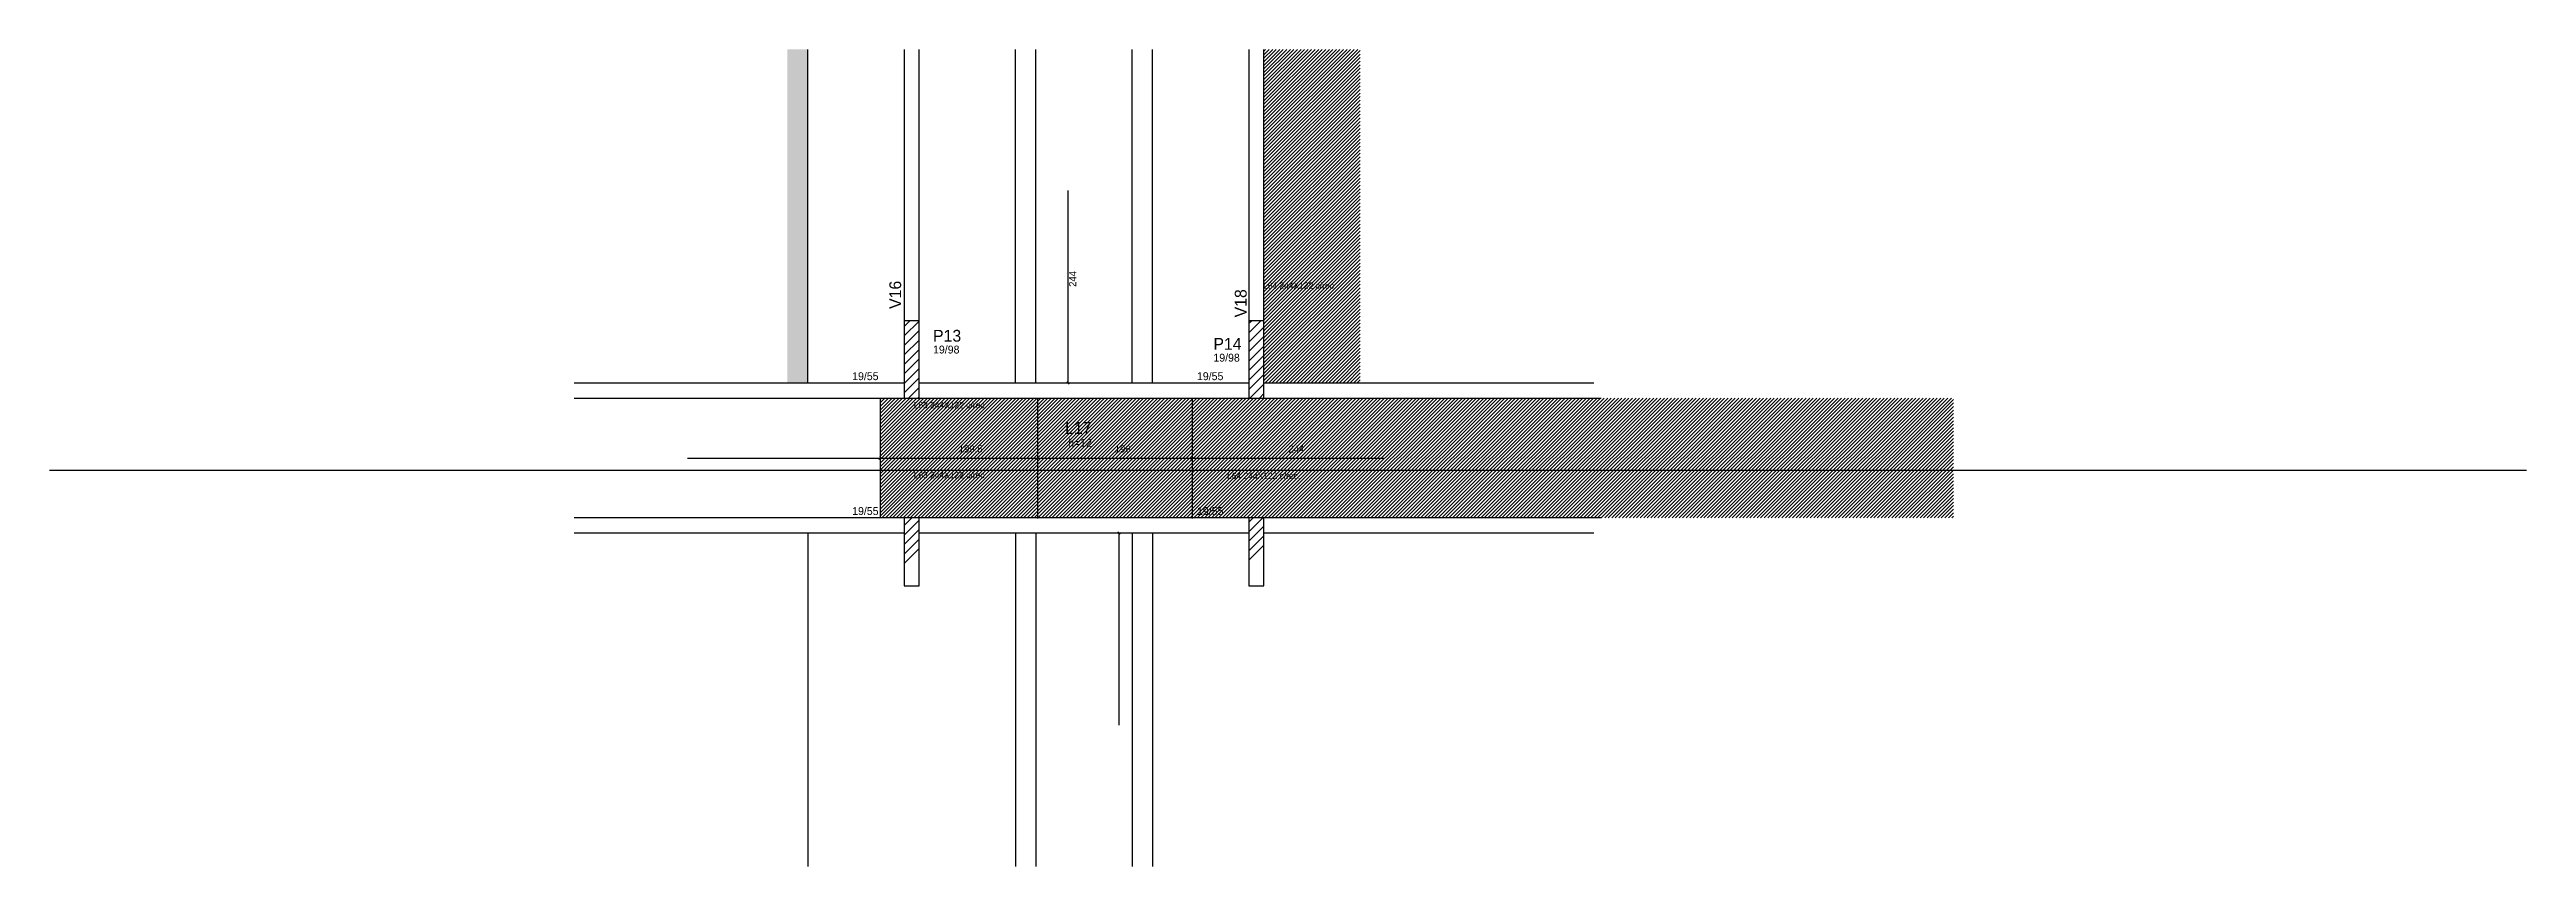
# Model space of a CAD drawing. Header units: metres. Extents: x 3844 to 6983, y 1686 to 2722.
import ezdxf

# ---------------------------------------------------------------- set-up
doc = ezdxf.new("R2010")
doc.units = ezdxf.units.M
for name, color, linetype in [('3', 7, 'Continuous'), ('4', 7, 'Continuous'), ('7', 7, 'Continuous'), ('9', 7, 'Continuous'), ('AUX00', 7, 'Continuous'), ('Hachura', 7, 'Continuous'), ('Painéis', 7, 'Continuous'), ('REAPROVEITAMENTO', 7, 'Continuous')]:
    doc.layers.add(name, color=color, linetype=linetype)

msp = doc.modelspace()

# ---------------------------------------------------------------- hatches: boundary and pattern name
at = {"layer": '9'}
h = msp.add_hatch(color=7, dxfattribs=at)
h.dxf.hatch_style = 1
h.paths.add_polyline_path([(5382.5, 2299), (5382.5, 2499), (5382.5, 2299), (5382.5, 2299)])
at = {"layer": 'Hachura'}
h = msp.add_hatch(color=7, dxfattribs=at)
h.dxf.hatch_style = 1
h.paths.add_polyline_path([(4778.5, 2299), (4804.5, 2299), (4804.5, 2722), (4778.5, 2722), (4778.5, 2299)])
at = {"layer": 'REAPROVEITAMENTO'}
h = msp.add_hatch(dxfattribs=at)
h.set_pattern_fill('ANSI31')
h.paths.add_polyline_path([(5382.5, 2299), (5504.5, 2299), (5504.5, 2722), (5382.5, 2722), (5382.5, 2299)])
h = msp.add_hatch(dxfattribs=at)
h.set_pattern_fill('ANSI31')
h.paths.add_polyline_path([(4896, 2280), (4896, 2128), (6256.5, 2128), (6256.5, 2280), (4896, 2280)])

# ---------------------------------------------------------------- linework, layer by layer
at = {"color": 4, "lineweight": 25}
for p, q in [((4896, 2203.4), (4652, 2203.4)), ((4896, 2205.8), (4896, 2206.4)), ((5095.5, 2203.4), (4896, 2203.4))]:
    msp.add_line(p, q, dxfattribs=at)
at = {"color": 0, "lineweight": 25}
for p, q in [((4897.5, 2204.9), (4894.5, 2201.9)), ((4894.5, 2201.9), (4897.5, 2204.9)), ((5094, 2201.9), (5097, 2204.9))]:
    msp.add_line(p, q, dxfattribs=at)
at = {"layer": '3', "color": 3, "lineweight": 25}
for p, q in [((4926.5, 2370.7), (4933.8, 2378)), ((4926.5, 2358.7), (4945.5, 2377.7)), ((4926.5, 2346.6), (4945.5, 2365.6)), ((5363.5, 2362.9), (5378.6, 2378)), ((5363.5, 2374.9), (5366.6, 2378)), ((5363.5, 2350.9), (5382.5, 2369.9)), ((5363.5, 2338.9), (5382.5, 2357.9)), ((4926.5, 2334.6), (4945.5, 2353.6)), ((4926.5, 2322.6), (4945.5, 2341.6)), ((4926.5, 2310.6), (4945.5, 2329.6)), ((5363.5, 2326.8), (5382.5, 2345.8)), ((5363.5, 2314.8), (5382.5, 2333.8)), ((4926.5, 2298.5), (4945.5, 2317.5)), ((4926.5, 2286.5), (4945.5, 2305.5)), ((4932, 2280), (4945.5, 2293.5)), ((5363.5, 2302.8), (5382.5, 2321.8)), ((5363.5, 2290.8), (5382.5, 2309.8)), ((5364.8, 2280), (5382.5, 2297.8)), ((4944, 2280), (4945.5, 2281.5)), ((5376.8, 2280), (5382.5, 2285.7)), ((4926.5, 2118.2), (4936.3, 2128)), ((4926.5, 2106.2), (4945.5, 2125.2)), ((4926.5, 2094.2), (4945.5, 2113.2)), ((5363.5, 2110.5), (5381.1, 2128)), ((5363.5, 2122.5), (5369, 2128)), ((5363.5, 2098.4), (5382.5, 2117.4)), ((5363.5, 2086.4), (5382.5, 2105.4)), ((4926.5, 2082.2), (4945.5, 2101.2)), ((4926.5, 2070.2), (4945.5, 2089.2)), ((5363.5, 2074.4), (5382.5, 2093.4))]:
    msp.add_line(p, q, dxfattribs=at)
for points in [[(4926.5, 2722), (4926.5, 2378)], [(4945.5, 2378), (4945.5, 2722)], [(5363.5, 2722), (5363.5, 2378)], [(5382.5, 2378), (5382.5, 2722)], [(4926.5, 2299), (4508.5, 2299)], [(5363.5, 2299), (4945.5, 2299)], [(5800.5, 2299), (5382.5, 2299)], [(4508.5, 2280), (4926.5, 2280)], [(4945.5, 2280), (5363.5, 2280)], [(5382.5, 2280), (5810, 2280)], [(4926.5, 2128), (4508.5, 2128)], [(4508.5, 2109), (4926.5, 2109)], [(5363.5, 2128), (4945.5, 2128)], [(4945.5, 2109), (5363.5, 2109)], [(5810, 2128), (5382.5, 2128)], [(5382.5, 2109), (5800.5, 2109)]]:
    msp.add_lwpolyline(points, dxfattribs=at)
at = {"layer": '7', "color": 7, "lineweight": 25}
for points in [[(4926.5, 2280), (4945.5, 2280), (4945.5, 2378), (4926.5, 2378), (4926.5, 2280)], [(5363.5, 2280), (5382.5, 2280), (5382.5, 2378), (5363.5, 2378), (5363.5, 2280)], [(4926.5, 2042), (4945.5, 2042), (4945.5, 2128), (4926.5, 2128), (4926.5, 2042)], [(5363.5, 2042), (5382.5, 2042), (5382.5, 2128), (5363.5, 2128), (5363.5, 2042)]]:
    msp.add_lwpolyline(points, dxfattribs=at)
at = {"layer": 'Painéis', "color": 200, "lineweight": 25}
for p, q in [((4804.5, 2299), (4804.5, 2722)), ((5067.5, 2299), (5067.5, 2722)), ((5093.5, 2299), (5093.5, 2722)), ((5215.5, 2299), (5215.5, 2722)), ((5241.5, 2299), (5241.5, 2722)), ((4896, 2280), (4896, 2128)), ((5095.5, 2280), (5095.5, 2127.1)), ((5291.5, 2280), (5291.5, 2127.1)), ((3843.5, 2188.5), (6982.5, 2188.5)), ((4804.5, 2109), (4804.5, 1686)), ((5067.5, 2109), (5067.5, 1686)), ((5093.5, 2109), (5093.5, 1686)), ((5215.5, 2109), (5215.5, 1686)), ((5241.5, 2109), (5241.5, 1686))]:
    msp.add_line(p, q, dxfattribs=at)
at = {"layer": 'Painéis', "color": 4, "lineweight": 25}
for p, q in [((5134.2, 2543), (5134.2, 2299)), ((5291.5, 2203.4), (5095.5, 2203.4)), ((5535.5, 2203.4), (5291.5, 2203.4)), ((5198.8, 2109), (5198.8, 1865))]:
    msp.add_line(p, q, dxfattribs=at)
at = {"layer": 'Painéis', "color": 0, "lineweight": 25}
for p, q in [((5132.7, 2300.5), (5135.7, 2297.5)), ((5097, 2204.9), (5094, 2201.9)), ((5293, 2204.9), (5290, 2201.9)), ((5290, 2201.9), (5293, 2204.9)), ((5200.3, 2107.5), (5197.3, 2110.5))]:
    msp.add_line(p, q, dxfattribs=at)

# ---------------------------------------------------------------- texts
at = {"color": 240, "lineweight": 25}
msp.add_text('199.5', height=9, dxfattribs=at).set_placement((4995.8, 2211))
at = {"layer": '3', "color": 3, "lineweight": 25}
for s, p in [('19/98', (4963.2, 2336.5)), ('19/98', (5318.5, 2326.2)), ('19/55', (4860.7, 2302.7)), ('19/55', (5297.7, 2302.7)), ('h=12', (5134.4, 2218.2)), ('19/55', (4860.7, 2131.7)), ('19/55', (5297.7, 2131.7))]:
    msp.add_text(s, height=10, dxfattribs=at).set_placement(p)
at = {"layer": '4', "color": 4, "lineweight": 25}
for s, p in [('V16', (4922.8, 2393)), ('V18', (5360.6, 2382.3))]:
    msp.add_text(s, height=15, rotation=90, dxfattribs=at).set_placement(p)
for s, p in [('P13', (4963.2, 2351.5)), ('P14', (5318.5, 2341.2)), ('L17', (5130.6, 2234.6))]:
    msp.add_text(s, height=15, dxfattribs=at).set_placement(p)
at = {"layer": 'AUX00', "color": 7, "lineweight": 25}
for s, p in [('L64^J244X122^Jc/rec.', (5381.4, 2418.6)), ('L63^J244X122^Jc/rec.', (4938.7, 2267.1)), ('L63^J244X122^Jc/rec.', (4938.7, 2178.3)), ('L64^J244X122^Jc/rec.', (5335.8, 2177.4))]:
    msp.add_text(s, height=8, dxfattribs=at).set_placement(p)
at = {"layer": 'Painéis', "color": 240, "lineweight": 25}
msp.add_text('244', height=9, rotation=90, dxfattribs=at).set_placement((5144.6, 2421))
for s, p in [('196', (5193.5, 2211)), ('244', (5413.5, 2210.9))]:
    msp.add_text(s, height=9, dxfattribs=at).set_placement(p)

doc.saveas('drawing.dxf')
